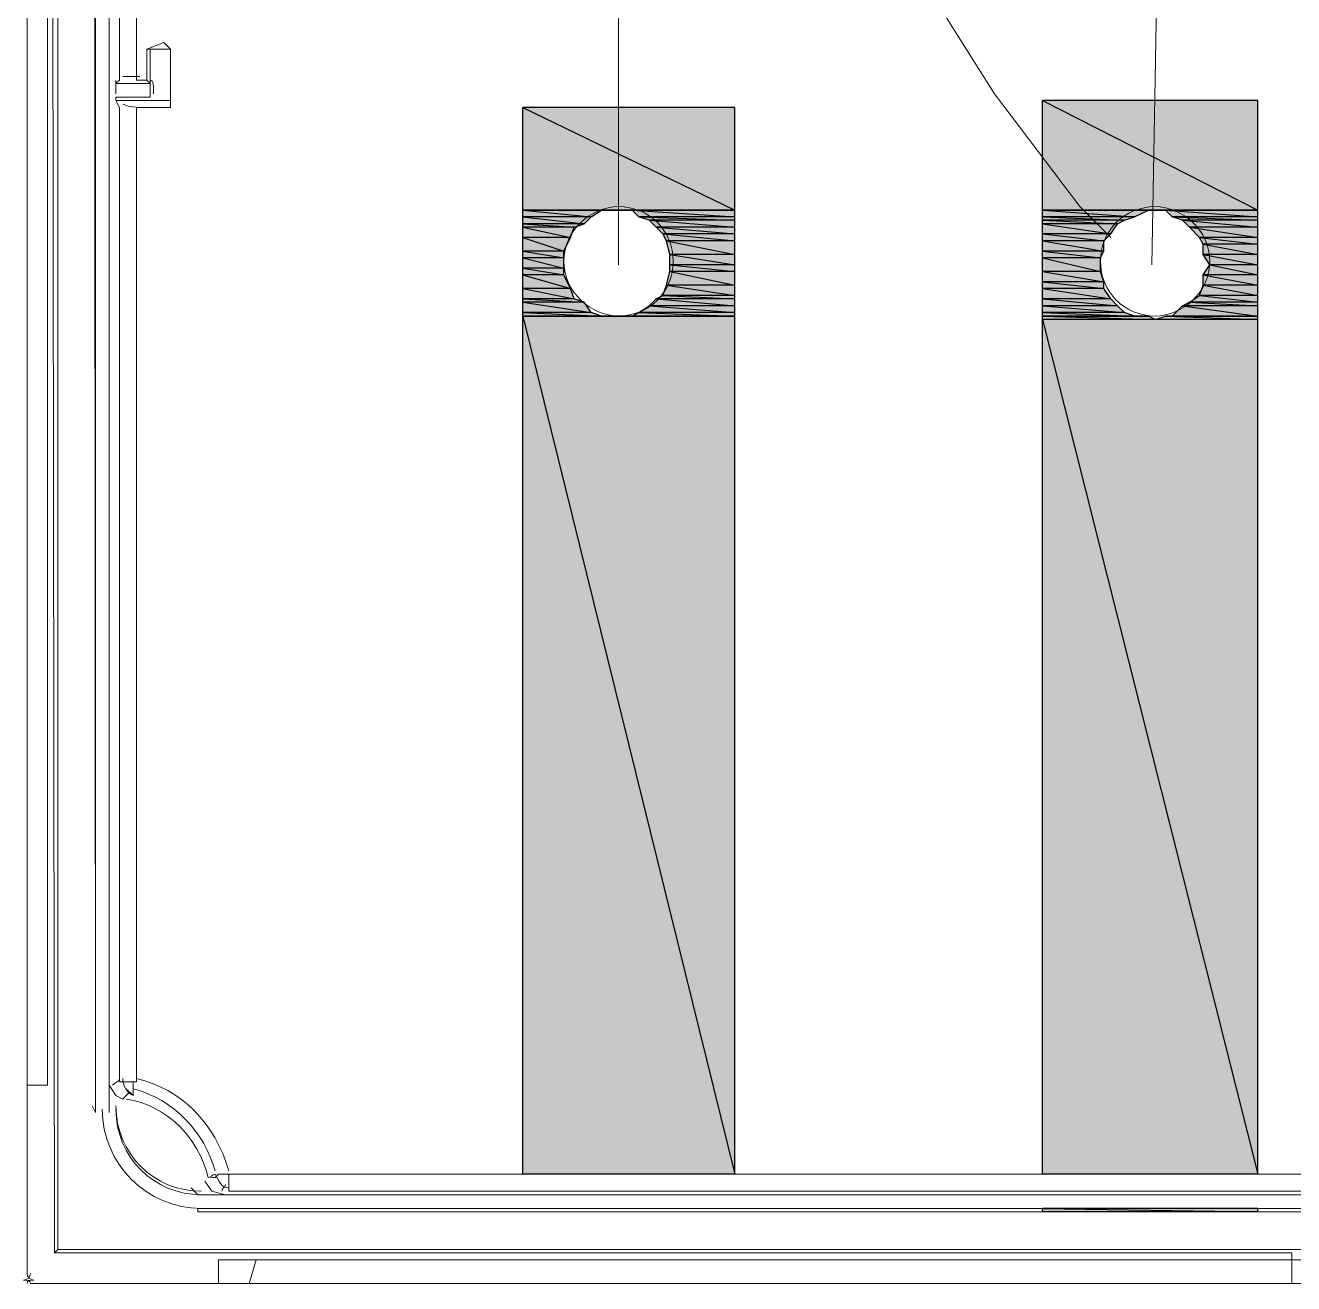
# Model space of a CAD drawing. Header units: metres. Extents: x 2999 to 3164, y 1641 to 1678.
# Drawn here: x 3006.722 to 3007.298, y 1655.211 to 1655.782 of the extents above; entities that cross this region are included whole.
import ezdxf

# ---------------------------------------------------------------- set-up
doc = ezdxf.new("R2010")
doc.units = ezdxf.units.M

msp = doc.modelspace()

# ---------------------------------------------------------------- hatches: boundary and pattern name
at = {"true_color": 0xfecc66}
h = msp.add_hatch(color=31, dxfattribs=at)
h.paths.add_polyline_path([(3007.04399, 1655.74472), (3006.94777, 1655.74472), (3007.04399, 1655.69816)])
h.paths.add_polyline_path([(3006.94777, 1655.74472), (3007.04399, 1655.69816), (3006.94777, 1655.69816)])
h = msp.add_hatch(color=31, dxfattribs=at)
h.paths.add_polyline_path([(3007.28143, 1655.74782), (3007.18366, 1655.74782), (3007.28143, 1655.69816)])
h.paths.add_polyline_path([(3007.18366, 1655.74782), (3007.28143, 1655.69816), (3007.18366, 1655.69816)])
h = msp.add_hatch(color=31, dxfattribs=at)
h.paths.add_polyline_path([(3006.98656, 1655.69816), (3006.94777, 1655.69816)])
h.paths.add_polyline_path([(3006.98656, 1655.69816), (3006.94777, 1655.69816), (3006.99277, 1655.69816)])
h = msp.add_hatch(color=31, dxfattribs=at)
h.paths.add_polyline_path([(3006.98346, 1655.69816), (3006.94777, 1655.69816)])
h.paths.add_polyline_path([(3006.98346, 1655.69816), (3006.94777, 1655.69816), (3006.98656, 1655.69816)])
h = msp.add_hatch(color=31, dxfattribs=at)
h.paths.add_polyline_path([(3006.98346, 1655.69816), (3006.94777, 1655.69816), (3006.9788, 1655.69506)])
h.paths.add_polyline_path([(3006.94777, 1655.69816), (3006.9788, 1655.69506), (3006.94777, 1655.69506)])
h = msp.add_hatch(color=31, dxfattribs=at)
h.paths.add_polyline_path([(3007.04399, 1655.69816), (3006.99743, 1655.69816), (3007.04399, 1655.69506)])
h.paths.add_polyline_path([(3006.99743, 1655.69816), (3007.04399, 1655.69506), (3007.00053, 1655.69506)])
h = msp.add_hatch(color=31, dxfattribs=at)
h.paths.add_polyline_path([(3007.23177, 1655.69816), (3007.18366, 1655.69816)])
h.paths.add_polyline_path([(3007.23177, 1655.69816), (3007.18366, 1655.69816), (3007.23488, 1655.69816)])
h = msp.add_hatch(color=31, dxfattribs=at)
h.paths.add_polyline_path([(3007.23177, 1655.69816), (3007.18366, 1655.69816), (3007.22556, 1655.69506)])
h.paths.add_polyline_path([(3007.18366, 1655.69816), (3007.22556, 1655.69506), (3007.18366, 1655.69506)])
h = msp.add_hatch(color=31, dxfattribs=at)
h.paths.add_polyline_path([(3007.28143, 1655.69816), (3007.23953, 1655.69816), (3007.28143, 1655.69506)])
h.paths.add_polyline_path([(3007.23953, 1655.69816), (3007.28143, 1655.69506), (3007.24264, 1655.69506)])
h = msp.add_hatch(color=31, dxfattribs=at)
h.paths.add_polyline_path([(3006.9788, 1655.69506), (3006.94777, 1655.69506), (3006.9757, 1655.69195)])
h.paths.add_polyline_path([(3006.94777, 1655.69506), (3006.9757, 1655.69195), (3006.94777, 1655.69195)])
h = msp.add_hatch(color=31, dxfattribs=at)
h.paths.add_polyline_path([(3006.9757, 1655.69195), (3006.94777, 1655.69195), (3006.97104, 1655.6904)])
h.paths.add_polyline_path([(3006.94777, 1655.69195), (3006.97104, 1655.6904), (3006.94777, 1655.6904)])
h = msp.add_hatch(color=31, dxfattribs=at)
h.paths.add_polyline_path([(3007.04399, 1655.69506), (3007.00053, 1655.69506), (3007.04399, 1655.69351)])
h.paths.add_polyline_path([(3007.00053, 1655.69506), (3007.04399, 1655.69351), (3007.00519, 1655.69351)])
h = msp.add_hatch(color=31, dxfattribs=at)
h.paths.add_polyline_path([(3007.04399, 1655.69351), (3007.00519, 1655.69351), (3007.04399, 1655.6904)])
h.paths.add_polyline_path([(3007.00519, 1655.69351), (3007.04399, 1655.6904), (3007.00829, 1655.6904)])
h = msp.add_hatch(color=31, dxfattribs=at)
h.paths.add_polyline_path([(3007.22556, 1655.69506), (3007.18366, 1655.69506), (3007.22091, 1655.69351)])
h.paths.add_polyline_path([(3007.18366, 1655.69506), (3007.22091, 1655.69351), (3007.18366, 1655.69351)])
h = msp.add_hatch(color=31, dxfattribs=at)
h.paths.add_polyline_path([(3007.22091, 1655.69351), (3007.18366, 1655.69351), (3007.2178, 1655.69195)])
h.paths.add_polyline_path([(3007.18366, 1655.69351), (3007.2178, 1655.69195), (3007.18366, 1655.69195)])
h = msp.add_hatch(color=31, dxfattribs=at)
h.paths.add_polyline_path([(3007.2178, 1655.69195), (3007.18366, 1655.69195), (3007.2147, 1655.6873)])
h.paths.add_polyline_path([(3007.18366, 1655.69195), (3007.2147, 1655.6873), (3007.18366, 1655.6873)])
h = msp.add_hatch(color=31, dxfattribs=at)
h.paths.add_polyline_path([(3007.28143, 1655.69506), (3007.24264, 1655.69506), (3007.28143, 1655.69351)])
h.paths.add_polyline_path([(3007.24264, 1655.69506), (3007.28143, 1655.69351), (3007.24729, 1655.69351)])
h = msp.add_hatch(color=31, dxfattribs=at)
h.paths.add_polyline_path([(3007.28143, 1655.69351), (3007.24729, 1655.69351), (3007.28143, 1655.6904)])
h.paths.add_polyline_path([(3007.24729, 1655.69351), (3007.28143, 1655.6904), (3007.2504, 1655.6904)])
h = msp.add_hatch(color=31, dxfattribs=at)
h.paths.add_polyline_path([(3006.97104, 1655.6904), (3006.94777, 1655.6904), (3006.96949, 1655.68575)])
h.paths.add_polyline_path([(3006.94777, 1655.6904), (3006.96949, 1655.68575), (3006.94777, 1655.68575)])
h = msp.add_hatch(color=31, dxfattribs=at)
h.paths.add_polyline_path([(3006.96949, 1655.68575), (3006.94777, 1655.68575), (3006.96639, 1655.67954)])
h.paths.add_polyline_path([(3006.94777, 1655.68575), (3006.96639, 1655.67954), (3006.94777, 1655.67954)])
h = msp.add_hatch(color=31, dxfattribs=at)
h.paths.add_polyline_path([(3007.04399, 1655.6904), (3007.00829, 1655.6904), (3007.04399, 1655.6873)])
h.paths.add_polyline_path([(3007.00829, 1655.6904), (3007.04399, 1655.6873), (3007.0114, 1655.6873)])
h = msp.add_hatch(color=31, dxfattribs=at)
h.paths.add_polyline_path([(3007.04399, 1655.6873), (3007.0114, 1655.6873), (3007.04399, 1655.68419)])
h.paths.add_polyline_path([(3007.0114, 1655.6873), (3007.04399, 1655.68419), (3007.01295, 1655.68419)])
h = msp.add_hatch(color=31, dxfattribs=at)
h.paths.add_polyline_path([(3007.2147, 1655.6873), (3007.18366, 1655.6873), (3007.2116, 1655.68419)])
h.paths.add_polyline_path([(3007.18366, 1655.6873), (3007.2116, 1655.68419), (3007.18366, 1655.68419)])
h = msp.add_hatch(color=31, dxfattribs=at)
h.paths.add_polyline_path([(3007.28143, 1655.6904), (3007.2504, 1655.6904), (3007.28143, 1655.68575)])
h.paths.add_polyline_path([(3007.2504, 1655.6904), (3007.28143, 1655.68575), (3007.25505, 1655.68575)])
h = msp.add_hatch(color=31, dxfattribs=at)
h.paths.add_polyline_path([(3007.28143, 1655.68575), (3007.25505, 1655.68575), (3007.28143, 1655.68264)])
h.paths.add_polyline_path([(3007.25505, 1655.68575), (3007.28143, 1655.68264), (3007.2566, 1655.68264)])
h = msp.add_hatch(color=31, dxfattribs=at)
h.paths.add_polyline_path([(3007.04399, 1655.68419), (3007.01295, 1655.68419), (3007.04399, 1655.67799)])
h.paths.add_polyline_path([(3007.01295, 1655.68419), (3007.04399, 1655.67799), (3007.0145, 1655.67799)])
h = msp.add_hatch(color=31, dxfattribs=at)
h.paths.add_polyline_path([(3007.2116, 1655.68419), (3007.18366, 1655.68419), (3007.2116, 1655.67954)])
h.paths.add_polyline_path([(3007.18366, 1655.68419), (3007.2116, 1655.67954), (3007.18366, 1655.67954)])
h = msp.add_hatch(color=31, dxfattribs=at)
h.paths.add_polyline_path([(3007.28143, 1655.68264), (3007.2566, 1655.68264), (3007.28143, 1655.67799)])
h.paths.add_polyline_path([(3007.2566, 1655.68264), (3007.28143, 1655.67799), (3007.2566, 1655.67799)])
h = msp.add_hatch(color=31, dxfattribs=at)
h.paths.add_polyline_path([(3006.96639, 1655.67954), (3006.94777, 1655.67954), (3006.96639, 1655.67643)])
h.paths.add_polyline_path([(3006.94777, 1655.67954), (3006.96639, 1655.67643), (3006.94777, 1655.67643)])
h = msp.add_hatch(color=31, dxfattribs=at)
h.paths.add_polyline_path([(3006.96639, 1655.67643), (3006.94777, 1655.67643), (3006.96639, 1655.67178)])
h.paths.add_polyline_path([(3006.94777, 1655.67643), (3006.96639, 1655.67178), (3006.94777, 1655.67178)])
h = msp.add_hatch(color=31, dxfattribs=at)
h.paths.add_polyline_path([(3007.04399, 1655.67799), (3007.0145, 1655.67799), (3007.04399, 1655.67333)])
h.paths.add_polyline_path([(3007.0145, 1655.67799), (3007.04399, 1655.67333), (3007.0145, 1655.67333)])
h = msp.add_hatch(color=31, dxfattribs=at)
h.paths.add_polyline_path([(3007.2116, 1655.67954), (3007.18366, 1655.67954), (3007.21004, 1655.67643)])
h.paths.add_polyline_path([(3007.18366, 1655.67954), (3007.21004, 1655.67643), (3007.18366, 1655.67643)])
h = msp.add_hatch(color=31, dxfattribs=at)
h.paths.add_polyline_path([(3007.21004, 1655.67643), (3007.18366, 1655.67643), (3007.21004, 1655.67023)])
h.paths.add_polyline_path([(3007.18366, 1655.67643), (3007.21004, 1655.67023), (3007.18366, 1655.67023)])
h = msp.add_hatch(color=31, dxfattribs=at)
h.paths.add_polyline_path([(3007.28143, 1655.67799), (3007.2566, 1655.67799), (3007.28143, 1655.67333)])
h.paths.add_polyline_path([(3007.2566, 1655.67799), (3007.28143, 1655.67333), (3007.25971, 1655.67333)])
h = msp.add_hatch(color=31, dxfattribs=at)
h.paths.add_polyline_path([(3006.96639, 1655.67178), (3006.94777, 1655.67178), (3006.96639, 1655.66867)])
h.paths.add_polyline_path([(3006.94777, 1655.67178), (3006.96639, 1655.66867), (3006.94777, 1655.66867)])
h = msp.add_hatch(color=31, dxfattribs=at)
h.paths.add_polyline_path([(3006.96639, 1655.66867), (3006.94777, 1655.66867), (3006.96949, 1655.66247)])
h.paths.add_polyline_path([(3006.94777, 1655.66867), (3006.96949, 1655.66247), (3006.94777, 1655.66247)])
h = msp.add_hatch(color=31, dxfattribs=at)
h.paths.add_polyline_path([(3007.04399, 1655.67023), (3007.0145, 1655.67023), (3007.04399, 1655.66402)])
h.paths.add_polyline_path([(3007.0145, 1655.67023), (3007.04399, 1655.66402), (3007.01295, 1655.66402)])
h = msp.add_hatch(color=31, dxfattribs=at)
h.paths.add_polyline_path([(3007.04399, 1655.67333), (3007.0145, 1655.67333), (3007.04399, 1655.67023)])
h.paths.add_polyline_path([(3007.0145, 1655.67333), (3007.04399, 1655.67023), (3007.0145, 1655.67023)])
h = msp.add_hatch(color=31, dxfattribs=at)
h.paths.add_polyline_path([(3007.21004, 1655.67023), (3007.18366, 1655.67023), (3007.2116, 1655.66557)])
h.paths.add_polyline_path([(3007.18366, 1655.67023), (3007.2116, 1655.66557), (3007.18366, 1655.66557)])
h = msp.add_hatch(color=31, dxfattribs=at)
h.paths.add_polyline_path([(3007.28143, 1655.67333), (3007.25971, 1655.67333), (3007.28143, 1655.66867)])
h.paths.add_polyline_path([(3007.25971, 1655.67333), (3007.28143, 1655.66867), (3007.2566, 1655.66867)])
h = msp.add_hatch(color=31, dxfattribs=at)
h.paths.add_polyline_path([(3007.28143, 1655.66867), (3007.2566, 1655.66867), (3007.28143, 1655.66402)])
h.paths.add_polyline_path([(3007.2566, 1655.66867), (3007.28143, 1655.66402), (3007.2566, 1655.66402)])
h = msp.add_hatch(color=31, dxfattribs=at)
h.paths.add_polyline_path([(3006.96949, 1655.66247), (3006.94777, 1655.66247), (3006.97104, 1655.65781)])
h.paths.add_polyline_path([(3006.94777, 1655.66247), (3006.97104, 1655.65781), (3006.94777, 1655.65781)])
h = msp.add_hatch(color=31, dxfattribs=at)
h.paths.add_polyline_path([(3007.04399, 1655.66402), (3007.01295, 1655.66402), (3007.04399, 1655.65936)])
h.paths.add_polyline_path([(3007.01295, 1655.66402), (3007.04399, 1655.65936), (3007.0114, 1655.65936)])
h = msp.add_hatch(color=31, dxfattribs=at)
h.paths.add_polyline_path([(3007.2116, 1655.66557), (3007.18366, 1655.66557), (3007.2116, 1655.66247)])
h.paths.add_polyline_path([(3007.18366, 1655.66557), (3007.2116, 1655.66247), (3007.18366, 1655.66247)])
h = msp.add_hatch(color=31, dxfattribs=at)
h.paths.add_polyline_path([(3007.2116, 1655.66247), (3007.18366, 1655.66247), (3007.2147, 1655.65781)])
h.paths.add_polyline_path([(3007.18366, 1655.66247), (3007.2147, 1655.65781), (3007.18366, 1655.65781)])
h = msp.add_hatch(color=31, dxfattribs=at)
h.paths.add_polyline_path([(3007.28143, 1655.66402), (3007.2566, 1655.66402), (3007.28143, 1655.65936)])
h.paths.add_polyline_path([(3007.2566, 1655.66402), (3007.28143, 1655.65936), (3007.25505, 1655.65936)])
h = msp.add_hatch(color=31, dxfattribs=at)
h.paths.add_polyline_path([(3006.97104, 1655.65781), (3006.94777, 1655.65781), (3006.9757, 1655.65626)])
h.paths.add_polyline_path([(3006.94777, 1655.65781), (3006.9757, 1655.65626), (3006.94777, 1655.65626)])
h = msp.add_hatch(color=31, dxfattribs=at)
h.paths.add_polyline_path([(3007.04399, 1655.65781), (3007.00829, 1655.65781), (3007.04399, 1655.65471)])
h.paths.add_polyline_path([(3007.00829, 1655.65781), (3007.04399, 1655.65471), (3007.00519, 1655.65471)])
h = msp.add_hatch(color=31, dxfattribs=at)
h.paths.add_polyline_path([(3007.04399, 1655.65936), (3007.0114, 1655.65936), (3007.04399, 1655.65781)])
h.paths.add_polyline_path([(3007.0114, 1655.65936), (3007.04399, 1655.65781), (3007.00829, 1655.65781)])
h = msp.add_hatch(color=31, dxfattribs=at)
h.paths.add_polyline_path([(3007.2147, 1655.65781), (3007.18366, 1655.65781), (3007.2178, 1655.65471)])
h.paths.add_polyline_path([(3007.18366, 1655.65781), (3007.2178, 1655.65471), (3007.18366, 1655.65471)])
h = msp.add_hatch(color=31, dxfattribs=at)
h.paths.add_polyline_path([(3007.28143, 1655.65936), (3007.25505, 1655.65936), (3007.28143, 1655.65626)])
h.paths.add_polyline_path([(3007.25505, 1655.65936), (3007.28143, 1655.65626), (3007.2504, 1655.65626)])
h = msp.add_hatch(color=31, dxfattribs=at)
h.paths.add_polyline_path([(3006.9757, 1655.65626), (3006.94777, 1655.65626), (3006.9788, 1655.6516)])
h.paths.add_polyline_path([(3006.94777, 1655.65626), (3006.9788, 1655.6516), (3006.94777, 1655.6516)])
h = msp.add_hatch(color=31, dxfattribs=at)
h.paths.add_polyline_path([(3006.9788, 1655.6516), (3006.94777, 1655.6516), (3006.98346, 1655.65005)])
h.paths.add_polyline_path([(3006.94777, 1655.6516), (3006.98346, 1655.65005), (3006.94777, 1655.65005)])
h = msp.add_hatch(color=31, dxfattribs=at)
h.paths.add_polyline_path([(3007.04399, 1655.6516), (3007.00053, 1655.6516), (3007.04399, 1655.65005)])
h.paths.add_polyline_path([(3007.00053, 1655.6516), (3007.04399, 1655.65005), (3006.99743, 1655.65005)])
h = msp.add_hatch(color=31, dxfattribs=at)
h.paths.add_polyline_path([(3007.04399, 1655.65471), (3007.00519, 1655.65471), (3007.04399, 1655.6516)])
h.paths.add_polyline_path([(3007.00519, 1655.65471), (3007.04399, 1655.6516), (3007.00053, 1655.6516)])
h = msp.add_hatch(color=31, dxfattribs=at)
h.paths.add_polyline_path([(3007.2178, 1655.65471), (3007.18366, 1655.65471), (3007.22091, 1655.6516)])
h.paths.add_polyline_path([(3007.18366, 1655.65471), (3007.22091, 1655.6516), (3007.18366, 1655.6516)])
h = msp.add_hatch(color=31, dxfattribs=at)
h.paths.add_polyline_path([(3007.22091, 1655.6516), (3007.18366, 1655.6516), (3007.22556, 1655.65005)])
h.paths.add_polyline_path([(3007.18366, 1655.6516), (3007.22556, 1655.65005), (3007.18366, 1655.65005)])
h = msp.add_hatch(color=31, dxfattribs=at)
h.paths.add_polyline_path([(3007.28143, 1655.65471), (3007.24729, 1655.65471), (3007.28143, 1655.65005)])
h.paths.add_polyline_path([(3007.24729, 1655.65471), (3007.28143, 1655.65005), (3007.24264, 1655.65005)])
h = msp.add_hatch(color=31, dxfattribs=at)
h.paths.add_polyline_path([(3007.28143, 1655.65626), (3007.2504, 1655.65626), (3007.28143, 1655.65471)])
h.paths.add_polyline_path([(3007.2504, 1655.65626), (3007.28143, 1655.65471), (3007.24729, 1655.65471)])
h = msp.add_hatch(color=31, dxfattribs=at)
h.paths.add_polyline_path([(3006.98656, 1655.65005), (3006.94777, 1655.65005)])
h.paths.add_polyline_path([(3006.98656, 1655.65005), (3006.94777, 1655.65005), (3006.98346, 1655.65005)])
h = msp.add_hatch(color=31, dxfattribs=at)
h.paths.add_polyline_path([(3006.99277, 1655.65005), (3006.94777, 1655.65005)])
h.paths.add_polyline_path([(3006.99277, 1655.65005), (3006.94777, 1655.65005), (3006.98656, 1655.65005)])
h = msp.add_hatch(color=31, dxfattribs=at)
h.paths.add_polyline_path([(3007.04399, 1655.65005), (3006.94777, 1655.65005), (3007.04399, 1655.26051)])
h.paths.add_polyline_path([(3006.94777, 1655.65005), (3007.04399, 1655.26051), (3006.94777, 1655.26051)])
h = msp.add_hatch(color=31, dxfattribs=at)
h.paths.add_polyline_path([(3007.23177, 1655.65005), (3007.18366, 1655.65005)])
h.paths.add_polyline_path([(3007.23177, 1655.65005), (3007.18366, 1655.65005), (3007.22556, 1655.65005)])
h = msp.add_hatch(color=31, dxfattribs=at)
h.paths.add_polyline_path([(3007.23177, 1655.65005), (3007.18366, 1655.65005), (3007.23488, 1655.6485)])
h.paths.add_polyline_path([(3007.18366, 1655.65005), (3007.23488, 1655.6485), (3007.18366, 1655.6485)])
h = msp.add_hatch(color=31, dxfattribs=at)
h.paths.add_polyline_path([(3007.28143, 1655.6485), (3007.18366, 1655.6485), (3007.28143, 1655.26051)])
h.paths.add_polyline_path([(3007.18366, 1655.6485), (3007.28143, 1655.26051), (3007.18366, 1655.26051)])
h = msp.add_hatch(color=31, dxfattribs=at)
h.paths.add_polyline_path([(3007.28143, 1655.65005), (3007.23953, 1655.65005), (3007.28143, 1655.6485)])
h.paths.add_polyline_path([(3007.23953, 1655.65005), (3007.28143, 1655.6485), (3007.23488, 1655.6485)])
h = msp.add_hatch(color=31, dxfattribs=at)
h.paths.add_polyline_path([(3007.28143, 1655.24499), (3007.18366, 1655.24499), (3007.28143, 1655.24344)])
h.paths.add_polyline_path([(3007.18366, 1655.24499), (3007.28143, 1655.24344), (3007.18366, 1655.24344)])

# ---------------------------------------------------------------- linework, layer by layer
at = {"color": 7, "linetype": 'Continuous', "lineweight": 20, "true_color": 0x000007}
for points in [[(3006.72273, 1657.74363), (3006.72273, 1655.21551), (3006.72273, 1655.21551)], [(3006.72273, 1657.74363), (3006.72273, 1655.21551), (3006.72273, 1655.21551)], [(3006.7367, 1657.65206), (3006.7367, 1655.22637), (3006.7367, 1655.22637)], [(3006.73515, 1657.6443), (3006.73205, 1657.64741), (3006.73515, 1655.22482)], [(3006.75377, 1657.53567), (3006.75222, 1657.53877), (3006.75377, 1655.28845)], [(3006.75998, 1655.28845), (3006.75998, 1657.52946), (3006.75377, 1657.53567), (3006.75377, 1655.28845)], [(3006.72273, 1656.39033), (3006.73205, 1656.39033), (3006.73205, 1655.30086), (3006.72273, 1655.30086)], [(3006.76308, 1655.90302), (3006.76464, 1655.90302), (3006.76464, 1655.75714), (3006.76308, 1655.75558)], [(3006.7724, 1655.90302), (3006.7724, 1655.75714), (3006.7724, 1655.75714)], [(3006.7786, 1655.75558), (3006.77705, 1655.75714), (3006.77705, 1655.7711)], [(3006.7786, 1655.7711), (3006.7786, 1655.74938), (3006.7786, 1655.74938)], [(3006.78792, 1655.74782), (3006.78792, 1655.7711), (3006.78792, 1655.7711)], [(3006.78792, 1655.74472), (3006.78792, 1655.7711), (3006.78792, 1655.7711)], [(3006.76308, 1655.75558), (3006.7786, 1655.75558), (3006.7786, 1655.75558)], [(3006.77705, 1655.75714), (3006.7724, 1655.75714), (3006.7724, 1655.75714)], [(3006.76308, 1655.74938), (3006.76308, 1655.74782), (3006.76464, 1655.74472), (3006.76464, 1655.30241)], [(3006.7786, 1655.74938), (3006.76308, 1655.74938), (3006.76308, 1655.74938)], [(3006.76308, 1655.74782), (3006.78792, 1655.74782), (3006.78792, 1655.74782)], [(3006.78792, 1655.74782), (3006.78792, 1655.74472), (3006.7724, 1655.74472)], [(3006.7724, 1655.74472), (3006.7724, 1655.30241), (3006.7724, 1655.30241)], [(3006.94777, 1655.74472), (3007.04399, 1655.74472), (3007.04399, 1655.74472)], [(3006.94777, 1655.74472), (3006.94777, 1655.26051), (3006.94777, 1655.26051)], [(3006.94777, 1655.26051), (3006.94777, 1655.74472), (3007.04399, 1655.74472), (3007.04399, 1655.26051)], [(3007.04399, 1655.26051), (3007.04399, 1655.74472), (3007.04399, 1655.74472)], [(3007.18366, 1655.74782), (3007.28143, 1655.74782), (3007.28143, 1655.74782)], [(3007.18366, 1655.74782), (3007.18366, 1655.26051), (3007.18366, 1655.26051)], [(3007.28143, 1655.26051), (3007.28143, 1655.74782), (3007.18366, 1655.74782), (3007.18366, 1655.26051)], [(3007.28143, 1655.26051), (3007.28143, 1655.74782), (3007.28143, 1655.74782)], [(3006.75998, 1655.30086), (3006.75998, 1655.29), (3006.75998, 1655.29)], [(3006.76619, 1655.29465), (3006.76308, 1655.29621), (3006.75998, 1655.30086)], [(3006.76464, 1655.30241), (3006.7724, 1655.30241), (3006.7724, 1655.30241)], [(3006.7724, 1655.30241), (3006.77084, 1655.30241), (3006.77084, 1655.30086), (3006.77084, 1655.29776), (3006.77084, 1655.29621), (3006.76774, 1655.29931)], [(3006.75377, 1655.28845), (3006.75222, 1655.29155), (3006.75222, 1655.29155)], [(3006.75998, 1655.28845), (3006.75998, 1655.29), (3006.75998, 1655.29)], [(3006.8143, 1655.26051), (3006.81275, 1655.26051), (3006.80964, 1655.26051), (3006.80809, 1655.25896), (3006.80654, 1655.25896)], [(3007.33886, 1655.26051), (3006.8143, 1655.26051), (3006.8143, 1655.25275)], [(3006.80033, 1655.2512), (3006.79723, 1655.2543), (3006.79723, 1655.2543)], [(3006.81275, 1655.2512), (3006.80654, 1655.25275), (3006.80343, 1655.25741)], [(3007.91308, 1655.2512), (3006.80033, 1655.2512), (3006.80033, 1655.2512)], [(3006.81275, 1655.2512), (3006.80033, 1655.2512), (3006.80033, 1655.2512)], [(3007.34506, 1655.25275), (3006.8143, 1655.25275), (3006.8143, 1655.25275)], [(3006.80033, 1655.24499), (3006.80033, 1655.24344), (3006.80033, 1655.24344)], [(3007.91308, 1655.24499), (3006.80033, 1655.24499), (3006.80033, 1655.24499)], [(3007.91308, 1655.24344), (3006.80033, 1655.24344), (3006.80033, 1655.24344)], [(3007.29695, 1655.22482), (3006.73515, 1655.22482), (3006.7367, 1655.22637)], [(3007.41645, 1655.22482), (3007.97671, 1655.22482), (3007.97671, 1655.22637), (3006.7367, 1655.22637)], [(3006.80964, 1655.21085), (3006.80964, 1655.22171), (3006.82671, 1655.22171), (3006.82361, 1655.21085)], [(3007.88669, 1655.22171), (3006.82671, 1655.22171), (3006.82671, 1655.22171)], [(3006.72429, 1655.21085), (3007.98757, 1655.21085), (3007.98757, 1655.21085)], [(3007.29695, 1655.21085), (3006.72429, 1655.21085), (3006.72429, 1655.21085)]]:
    msp.add_lwpolyline(points, dxfattribs=at)
at = {"color": 1, "linetype": 'Continuous', "lineweight": 20, "true_color": 0x000001}
for points in [[(3006.99122, 1655.67333), (3006.99122, 1656.20875), (3006.99122, 1656.20875)], [(3007.23332, 1655.67333), (3007.24264, 1656.19013), (3007.24264, 1656.19013)]]:
    msp.add_lwpolyline(points, dxfattribs=at)
at = {"color": 30, "linetype": 'Continuous', "lineweight": 20, "true_color": 0x00001e}
msp.add_lwpolyline([(3007.06882, 1656.04735), (3007.07192, 1655.98527), (3007.08434, 1655.92164), (3007.10141, 1655.86267), (3007.12779, 1655.80525), (3007.16193, 1655.75093), (3007.20073, 1655.69971), (3007.2147, 1655.68575)], dxfattribs=at)
at = {"color": 7, "linetype": 'Continuous', "lineweight": 20, "true_color": 0x000007}
msp.add_lwpolyline([(3006.77705, 1655.7711), (3006.7786, 1655.7711), (3006.78792, 1655.7711), (3006.78481, 1655.77421)], close=True, dxfattribs=at)
at = {"color": 31, "linetype": 'Continuous', "lineweight": -2, "true_color": 0xfecc66}
for points in [[(3007.04399, 1655.74472), (3006.94777, 1655.74472), (3007.04399, 1655.69816)], [(3006.94777, 1655.74472), (3007.04399, 1655.69816), (3006.94777, 1655.69816)], [(3007.28143, 1655.74782), (3007.18366, 1655.74782), (3007.28143, 1655.69816)], [(3007.18366, 1655.74782), (3007.28143, 1655.69816), (3007.18366, 1655.69816)], [(3006.98656, 1655.69816), (3006.98656, 1655.69816), (3006.94777, 1655.69816)], [(3006.98656, 1655.69816), (3006.94777, 1655.69816), (3006.99277, 1655.69816)], [(3006.98346, 1655.69816), (3006.98346, 1655.69816), (3006.94777, 1655.69816)], [(3006.98346, 1655.69816), (3006.94777, 1655.69816), (3006.98656, 1655.69816)], [(3006.98346, 1655.69816), (3006.94777, 1655.69816), (3006.9788, 1655.69506)], [(3006.94777, 1655.69816), (3006.9788, 1655.69506), (3006.94777, 1655.69506)], [(3006.99277, 1655.69816), (3007.04399, 1655.69816), (3007.04399, 1655.69816)], [(3007.04399, 1655.69816), (3007.04399, 1655.69816), (3006.99277, 1655.69816)], [(3007.04399, 1655.69816), (3006.99277, 1655.69816)], [(3006.99277, 1655.69816), (3007.04399, 1655.69816), (3006.99743, 1655.69816)], [(3007.04399, 1655.69816), (3006.99743, 1655.69816), (3007.04399, 1655.69506)], [(3006.99743, 1655.69816), (3007.04399, 1655.69506), (3007.00053, 1655.69506)], [(3007.23177, 1655.69816), (3007.23177, 1655.69816), (3007.18366, 1655.69816)], [(3007.23177, 1655.69816), (3007.18366, 1655.69816), (3007.23488, 1655.69816)], [(3007.23177, 1655.69816), (3007.18366, 1655.69816), (3007.22556, 1655.69506)], [(3007.18366, 1655.69816), (3007.22556, 1655.69506), (3007.18366, 1655.69506)], [(3007.28143, 1655.69816), (3007.23488, 1655.69816)], [(3007.23488, 1655.69816), (3007.28143, 1655.69816), (3007.23643, 1655.69816)], [(3007.28143, 1655.69816), (3007.23643, 1655.69816)], [(3007.23643, 1655.69816), (3007.28143, 1655.69816), (3007.23953, 1655.69816)], [(3007.28143, 1655.69816), (3007.23953, 1655.69816), (3007.28143, 1655.69506)], [(3007.23953, 1655.69816), (3007.28143, 1655.69506), (3007.24264, 1655.69506)], [(3006.9788, 1655.69506), (3006.94777, 1655.69506), (3006.9757, 1655.69195)], [(3006.94777, 1655.69506), (3006.9757, 1655.69195), (3006.94777, 1655.69195)], [(3006.9757, 1655.69195), (3006.94777, 1655.69195), (3006.97104, 1655.6904)], [(3006.94777, 1655.69195), (3006.97104, 1655.6904), (3006.94777, 1655.6904)], [(3007.04399, 1655.69506), (3007.00053, 1655.69506), (3007.04399, 1655.69351)], [(3007.00053, 1655.69506), (3007.04399, 1655.69351), (3007.00519, 1655.69351)], [(3007.04399, 1655.69351), (3007.00519, 1655.69351), (3007.04399, 1655.6904)], [(3007.00519, 1655.69351), (3007.04399, 1655.6904), (3007.00829, 1655.6904)], [(3007.22556, 1655.69506), (3007.18366, 1655.69506), (3007.22091, 1655.69351)], [(3007.18366, 1655.69506), (3007.22091, 1655.69351), (3007.18366, 1655.69351)], [(3007.22091, 1655.69351), (3007.18366, 1655.69351), (3007.2178, 1655.69195)], [(3007.18366, 1655.69351), (3007.2178, 1655.69195), (3007.18366, 1655.69195)], [(3007.2178, 1655.69195), (3007.18366, 1655.69195), (3007.2147, 1655.6873)], [(3007.18366, 1655.69195), (3007.2147, 1655.6873), (3007.18366, 1655.6873)], [(3007.28143, 1655.69506), (3007.24264, 1655.69506), (3007.28143, 1655.69351)], [(3007.24264, 1655.69506), (3007.28143, 1655.69351), (3007.24729, 1655.69351)], [(3007.28143, 1655.69351), (3007.24729, 1655.69351), (3007.28143, 1655.6904)], [(3007.24729, 1655.69351), (3007.28143, 1655.6904), (3007.2504, 1655.6904)], [(3006.97104, 1655.6904), (3006.94777, 1655.6904), (3006.96949, 1655.68575)], [(3006.94777, 1655.6904), (3006.96949, 1655.68575), (3006.94777, 1655.68575)], [(3006.96949, 1655.68575), (3006.94777, 1655.68575), (3006.96639, 1655.67954)], [(3006.94777, 1655.68575), (3006.96639, 1655.67954), (3006.94777, 1655.67954)], [(3007.04399, 1655.6904), (3007.00829, 1655.6904), (3007.04399, 1655.6873)], [(3007.00829, 1655.6904), (3007.04399, 1655.6873), (3007.0114, 1655.6873)], [(3007.04399, 1655.6873), (3007.0114, 1655.6873), (3007.04399, 1655.68419)], [(3007.0114, 1655.6873), (3007.04399, 1655.68419), (3007.01295, 1655.68419)], [(3007.2147, 1655.6873), (3007.18366, 1655.6873), (3007.2116, 1655.68419)], [(3007.18366, 1655.6873), (3007.2116, 1655.68419), (3007.18366, 1655.68419)], [(3007.28143, 1655.6904), (3007.2504, 1655.6904), (3007.28143, 1655.68575)], [(3007.2504, 1655.6904), (3007.28143, 1655.68575), (3007.25505, 1655.68575)], [(3007.28143, 1655.68575), (3007.25505, 1655.68575), (3007.28143, 1655.68264)], [(3007.25505, 1655.68575), (3007.28143, 1655.68264), (3007.2566, 1655.68264)], [(3007.04399, 1655.68419), (3007.01295, 1655.68419), (3007.04399, 1655.67799)], [(3007.01295, 1655.68419), (3007.04399, 1655.67799), (3007.0145, 1655.67799)], [(3007.2116, 1655.68419), (3007.18366, 1655.68419), (3007.2116, 1655.67954)], [(3007.18366, 1655.68419), (3007.2116, 1655.67954), (3007.18366, 1655.67954)], [(3007.28143, 1655.68264), (3007.2566, 1655.68264), (3007.28143, 1655.67799)], [(3007.2566, 1655.68264), (3007.28143, 1655.67799), (3007.2566, 1655.67799)], [(3006.96639, 1655.67954), (3006.94777, 1655.67954), (3006.96639, 1655.67643)], [(3006.94777, 1655.67954), (3006.96639, 1655.67643), (3006.94777, 1655.67643)], [(3006.96639, 1655.67643), (3006.94777, 1655.67643), (3006.96639, 1655.67178)], [(3006.94777, 1655.67643), (3006.96639, 1655.67178), (3006.94777, 1655.67178)], [(3007.04399, 1655.67799), (3007.0145, 1655.67799), (3007.04399, 1655.67333)], [(3007.0145, 1655.67799), (3007.04399, 1655.67333), (3007.0145, 1655.67333)], [(3007.2116, 1655.67954), (3007.18366, 1655.67954), (3007.21004, 1655.67643)], [(3007.18366, 1655.67954), (3007.21004, 1655.67643), (3007.18366, 1655.67643)], [(3007.21004, 1655.67643), (3007.18366, 1655.67643), (3007.21004, 1655.67023)], [(3007.18366, 1655.67643), (3007.21004, 1655.67023), (3007.18366, 1655.67023)], [(3007.28143, 1655.67799), (3007.2566, 1655.67799), (3007.28143, 1655.67333)], [(3007.2566, 1655.67799), (3007.28143, 1655.67333), (3007.25971, 1655.67333)], [(3006.96639, 1655.67178), (3006.94777, 1655.67178), (3006.96639, 1655.66867)], [(3006.94777, 1655.67178), (3006.96639, 1655.66867), (3006.94777, 1655.66867)], [(3006.96639, 1655.66867), (3006.94777, 1655.66867), (3006.96949, 1655.66247)], [(3006.94777, 1655.66867), (3006.96949, 1655.66247), (3006.94777, 1655.66247)], [(3007.0145, 1655.67023), (3007.04399, 1655.66402), (3007.01295, 1655.66402)], [(3007.04399, 1655.67333), (3007.0145, 1655.67333), (3007.04399, 1655.67023)], [(3007.0145, 1655.67333), (3007.04399, 1655.67023), (3007.0145, 1655.67023)], [(3007.04399, 1655.67023), (3007.0145, 1655.67023), (3007.04399, 1655.66402)], [(3007.21004, 1655.67023), (3007.18366, 1655.67023), (3007.2116, 1655.66557)], [(3007.18366, 1655.67023), (3007.2116, 1655.66557), (3007.18366, 1655.66557)], [(3007.25971, 1655.67333), (3007.28143, 1655.66867), (3007.2566, 1655.66867)], [(3007.28143, 1655.66867), (3007.2566, 1655.66867), (3007.28143, 1655.66402)], [(3007.2566, 1655.66867), (3007.28143, 1655.66402), (3007.2566, 1655.66402)], [(3007.28143, 1655.67333), (3007.25971, 1655.67333), (3007.28143, 1655.66867)], [(3006.96949, 1655.66247), (3006.94777, 1655.66247), (3006.97104, 1655.65781)], [(3006.94777, 1655.66247), (3006.97104, 1655.65781), (3006.94777, 1655.65781)], [(3007.01295, 1655.66402), (3007.04399, 1655.65936), (3007.0114, 1655.65936)], [(3007.04399, 1655.66402), (3007.01295, 1655.66402), (3007.04399, 1655.65936)], [(3007.2116, 1655.66557), (3007.18366, 1655.66557), (3007.2116, 1655.66247)], [(3007.18366, 1655.66557), (3007.2116, 1655.66247), (3007.18366, 1655.66247)], [(3007.2116, 1655.66247), (3007.18366, 1655.66247), (3007.2147, 1655.65781)], [(3007.18366, 1655.66247), (3007.2147, 1655.65781), (3007.18366, 1655.65781)], [(3007.2566, 1655.66402), (3007.28143, 1655.65936), (3007.25505, 1655.65936)], [(3007.28143, 1655.66402), (3007.2566, 1655.66402), (3007.28143, 1655.65936)], [(3006.97104, 1655.65781), (3006.94777, 1655.65781), (3006.9757, 1655.65626)], [(3006.94777, 1655.65781), (3006.9757, 1655.65626), (3006.94777, 1655.65626)], [(3007.00829, 1655.65781), (3007.04399, 1655.65471), (3007.00519, 1655.65471)], [(3007.0114, 1655.65936), (3007.04399, 1655.65781), (3007.00829, 1655.65781)], [(3007.04399, 1655.65781), (3007.00829, 1655.65781), (3007.04399, 1655.65471)], [(3007.04399, 1655.65936), (3007.0114, 1655.65936), (3007.04399, 1655.65781)], [(3007.2147, 1655.65781), (3007.18366, 1655.65781), (3007.2178, 1655.65471)], [(3007.18366, 1655.65781), (3007.2178, 1655.65471), (3007.18366, 1655.65471)], [(3007.25505, 1655.65936), (3007.28143, 1655.65626), (3007.2504, 1655.65626)], [(3007.28143, 1655.65936), (3007.25505, 1655.65936), (3007.28143, 1655.65626)], [(3006.9757, 1655.65626), (3006.94777, 1655.65626), (3006.9788, 1655.6516)], [(3006.94777, 1655.65626), (3006.9788, 1655.6516), (3006.94777, 1655.6516)], [(3006.9788, 1655.6516), (3006.94777, 1655.6516), (3006.98346, 1655.65005)], [(3006.94777, 1655.6516), (3006.98346, 1655.65005), (3006.94777, 1655.65005)], [(3007.00053, 1655.6516), (3007.04399, 1655.65005), (3006.99743, 1655.65005)], [(3007.00519, 1655.65471), (3007.04399, 1655.6516), (3007.00053, 1655.6516)], [(3007.04399, 1655.6516), (3007.00053, 1655.6516), (3007.04399, 1655.65005)], [(3007.04399, 1655.65471), (3007.00519, 1655.65471), (3007.04399, 1655.6516)], [(3007.2178, 1655.65471), (3007.18366, 1655.65471), (3007.22091, 1655.6516)], [(3007.18366, 1655.65471), (3007.22091, 1655.6516), (3007.18366, 1655.6516)], [(3007.22091, 1655.6516), (3007.18366, 1655.6516), (3007.22556, 1655.65005)], [(3007.18366, 1655.6516), (3007.22556, 1655.65005), (3007.18366, 1655.65005)], [(3007.24729, 1655.65471), (3007.28143, 1655.65005), (3007.24264, 1655.65005)], [(3007.2504, 1655.65626), (3007.28143, 1655.65471), (3007.24729, 1655.65471)], [(3007.28143, 1655.65471), (3007.24729, 1655.65471), (3007.28143, 1655.65005)], [(3007.28143, 1655.65626), (3007.2504, 1655.65626), (3007.28143, 1655.65471)], [(3006.98656, 1655.65005), (3006.98656, 1655.65005), (3006.94777, 1655.65005)], [(3006.98656, 1655.65005), (3006.94777, 1655.65005), (3006.98346, 1655.65005)], [(3006.99277, 1655.65005), (3006.99277, 1655.65005), (3006.94777, 1655.65005)], [(3006.99277, 1655.65005), (3006.94777, 1655.65005), (3006.98656, 1655.65005)], [(3007.04399, 1655.65005), (3006.94777, 1655.65005), (3007.04399, 1655.26051)], [(3006.94777, 1655.65005), (3007.04399, 1655.26051), (3006.94777, 1655.26051)], [(3006.99743, 1655.65005), (3007.04399, 1655.65005), (3006.99277, 1655.65005)], [(3007.04399, 1655.65005), (3006.99743, 1655.65005)], [(3007.23177, 1655.65005), (3007.23177, 1655.65005), (3007.18366, 1655.65005)], [(3007.23177, 1655.65005), (3007.18366, 1655.65005), (3007.22556, 1655.65005)], [(3007.23177, 1655.65005), (3007.18366, 1655.65005), (3007.23488, 1655.6485)], [(3007.18366, 1655.65005), (3007.23488, 1655.6485), (3007.18366, 1655.6485)], [(3007.28143, 1655.6485), (3007.18366, 1655.6485), (3007.28143, 1655.26051)], [(3007.18366, 1655.6485), (3007.28143, 1655.26051), (3007.18366, 1655.26051)], [(3007.23953, 1655.65005), (3007.28143, 1655.6485), (3007.23488, 1655.6485)], [(3007.24264, 1655.65005), (3007.28143, 1655.65005), (3007.23953, 1655.65005)], [(3007.28143, 1655.65005), (3007.23953, 1655.65005), (3007.28143, 1655.6485)], [(3007.28143, 1655.65005), (3007.24264, 1655.65005)], [(3007.28143, 1655.24499), (3007.18366, 1655.24499), (3007.28143, 1655.24344)], [(3007.18366, 1655.24499), (3007.28143, 1655.24344), (3007.18366, 1655.24344)]]:
    msp.add_lwpolyline(points, close=True, dxfattribs=at)
at = {"color": 7, "linetype": 'Continuous', "lineweight": 13, "true_color": 0x000007}
msp.add_lwpolyline([(3007.29695, 1655.22482), (3007.29695, 1655.21085), (3007.31092, 1655.21085)], dxfattribs=at)
at = {"color": 7, "linetype": 'Continuous', "lineweight": 20, "true_color": 0x000007}
for points in [[(3006.76308, 1655.75714), (3006.76308, 1655.75714), (3006.76308, 1655.75403), (3006.76308, 1655.75093)], [(3006.77395, 1655.75869), (3006.76929, 1655.75869), (3006.76619, 1655.75869), (3006.76619, 1655.75869)], [(3006.78016, 1655.75093), (3006.78016, 1655.75403), (3006.78016, 1655.75714), (3006.7786, 1655.75714)], [(3006.76619, 1655.74627), (3006.76619, 1655.74627), (3006.76929, 1655.74472), (3006.77395, 1655.74472)], [(3006.76464, 1655.30397), (3006.76464, 1655.30241), (3006.76308, 1655.30241), (3006.76153, 1655.30086)], [(3006.76619, 1655.30397), (3006.76619, 1655.30086), (3006.76774, 1655.29776), (3006.77084, 1655.29621)], [(3006.8143, 1655.26206), (3006.80809, 1655.28379), (3006.79257, 1655.29931), (3006.7724, 1655.30397)], [(3006.76929, 1655.29776), (3006.76774, 1655.29621), (3006.76774, 1655.29621), (3006.76619, 1655.29465)], [(3006.80499, 1655.25896), (3006.80033, 1655.27758), (3006.78636, 1655.29155), (3006.76774, 1655.29465)], [(3006.80809, 1655.26206), (3006.80343, 1655.27914), (3006.78947, 1655.29465), (3006.77084, 1655.29931)], [(3006.75688, 1655.29), (3006.75688, 1655.26517), (3006.77705, 1655.24499), (3006.80188, 1655.24499)], [(3006.75688, 1655.29), (3006.75688, 1655.26517), (3006.77705, 1655.24499), (3006.80188, 1655.24499)], [(3006.76308, 1655.29155), (3006.76308, 1655.26982), (3006.78016, 1655.25275), (3006.80188, 1655.25275)], [(3006.76308, 1655.29), (3006.76308, 1655.26827), (3006.78016, 1655.2512), (3006.80188, 1655.2512)], [(3006.80499, 1655.25896), (3006.80654, 1655.25896), (3006.80654, 1655.26051), (3006.80809, 1655.26051)], [(3006.80809, 1655.26051), (3006.80964, 1655.25741), (3006.81119, 1655.2543), (3006.8143, 1655.2543)], [(3006.81119, 1655.25275), (3006.81119, 1655.2543), (3006.81275, 1655.2543), (3006.81275, 1655.25586)], [(3006.72118, 1655.2124), (3006.72273, 1655.2124), (3006.72429, 1655.21395), (3006.72429, 1655.21551)], [(3006.72273, 1655.21551), (3006.72273, 1655.21395), (3006.72429, 1655.2124), (3006.72584, 1655.2124)], [(3006.72429, 1655.21085), (3006.72429, 1655.2124), (3006.72273, 1655.2124), (3006.72118, 1655.2124)], [(3006.72584, 1655.2124), (3006.72429, 1655.2124), (3006.72273, 1655.2124), (3006.72273, 1655.21085)]]:
    msp.add_open_spline(points, degree=3, dxfattribs=at)
for points in [[(3007.01605, 1655.67488), (3007.01605, 1655.68885), (3007.00519, 1655.69971), (3006.99122, 1655.69971), (3006.99122, 1655.69971), (3006.9788, 1655.69971), (3006.96639, 1655.68885), (3006.96639, 1655.67488), (3006.96639, 1655.67488), (3006.96639, 1655.66091), (3006.9788, 1655.65005), (3006.99122, 1655.65005), (3006.99122, 1655.65005), (3007.00519, 1655.65005), (3007.01605, 1655.66091), (3007.01605, 1655.67488)], [(3007.25971, 1655.67488), (3007.25971, 1655.68885), (3007.24729, 1655.69971), (3007.23488, 1655.69971), (3007.23488, 1655.69971), (3007.22091, 1655.69971), (3007.21004, 1655.68885), (3007.21004, 1655.67488), (3007.21004, 1655.67488), (3007.21004, 1655.66091), (3007.22091, 1655.65005), (3007.23488, 1655.65005), (3007.23488, 1655.65005), (3007.24729, 1655.65005), (3007.25971, 1655.66091), (3007.25971, 1655.67488)]]:
    msp.add_open_spline(points, degree=3, knots=[0, 0, 0, 0, 0.0625, 0.0625, 0.0625, 0.062501, 0.125, 0.125, 0.125, 0.125001, 0.1875, 0.1875, 0.1875, 0.187501, 1, 1, 1, 1], dxfattribs=at)

doc.saveas('drawing.dxf')
